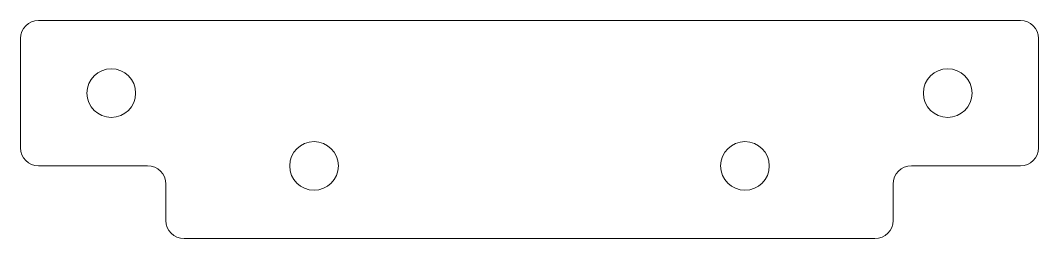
# Model space of a CAD drawing. Header units: inches. Extents: x 2.62 to 5.42, y 5.94 to 6.54.
import ezdxf

# ---------------------------------------------------------------- set-up
doc = ezdxf.new("R2010")
doc.units = ezdxf.units.IN
doc.header["$MEASUREMENT"] = 0

msp = doc.modelspace()

# ---------------------------------------------------------------- linework, layer by layer
at = {"color": 7, "linetype": 'Continuous', "lineweight": 15}
for p, q in [((5.3699, 6.535), (2.6699, 6.535)), ((2.6199, 6.485), (2.6199, 6.185)), ((5.4199, 6.185), (5.4199, 6.485)), ((2.6699, 6.135), (2.9699, 6.135)), ((5.0699, 6.135), (5.3699, 6.135)), ((3.0199, 6.085), (3.0199, 5.985)), ((5.0199, 5.985), (5.0199, 6.085)), ((3.0699, 5.935), (4.9699, 5.935))]:
    msp.add_line(p, q, dxfattribs=at)
for centre in [(2.8699, 6.335), (5.1699, 6.335), (3.4274, 6.135), (4.6124, 6.135)]:
    msp.add_circle(centre, 0.0669, dxfattribs=at)
for centre, start, end in [((2.6699, 6.485), 90, 180), ((5.3699, 6.485), 0, 90), ((2.6699, 6.185), 180, 270), ((5.3699, 6.185), 270, 0), ((2.9699, 6.085), 0, 90), ((5.0699, 6.085), 90, 180), ((3.0699, 5.985), 180, 270), ((4.9699, 5.985), 270, 0)]:
    msp.add_arc(centre, 0.05, start, end, dxfattribs=at)

doc.saveas('drawing.dxf')
